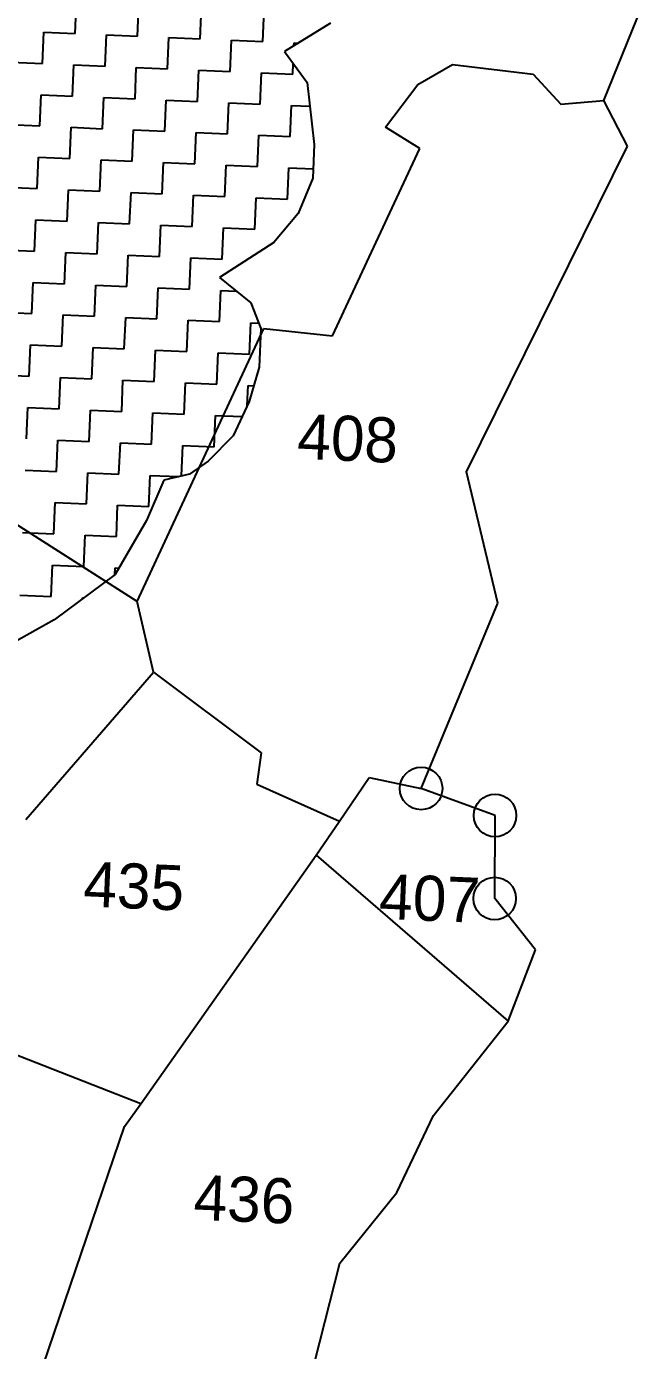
# Model space of a CAD drawing. Header units: metres. Extents: x 275066 to 277427, y 2078766 to 2080541.
# Drawn here: x 276769.9 to 276892.4, y 2079664.8 to 2079930.4 of the extents above; entities that cross this region are included whole.
import ezdxf
from ezdxf.enums import TextEntityAlignment as Align

# ---------------------------------------------------------------- set-up
doc = ezdxf.new("R2010")
doc.units = ezdxf.units.M
for name, color, linetype in [('POLY_HATCH', 12, 'Continuous'), ('POLY_PARCEL', 6, 'Continuous'), ('TEXT_PARCEL', 7, 'Continuous')]:
    doc.layers.add(name, color=color, linetype=linetype)
doc.styles.add('TEXT_MAP', font='')
doc.styles.get('TEXT_MAP').set_extended_font_data('Kruti Dev 050')

msp = doc.modelspace()

# ---------------------------------------------------------------- linework, layer by layer
for centre in [(276849.05, 2079777.57), (276863.88, 2079772.14), (276863.81, 2079755.49)]:
    msp.add_circle(centre, 4.27)
at = {"layer": 'POLY_HATCH', "linetype": 'Continuous'}
for p, q in [((276779.68, 2079928.98), (276779.94, 2079935.25)), ((276792.22, 2079928.45), (276792.49, 2079934.72)), ((276804.77, 2079927.91), (276805.03, 2079934.18)), ((276817.31, 2079927.38), (276817.58, 2079933.65)), ((276773.14, 2079922.97), (276773.4, 2079929.25)), ((276773.4, 2079929.25), (276779.68, 2079928.98)), ((276785.68, 2079922.44), (276785.95, 2079928.71)), ((276785.95, 2079928.71), (276792.22, 2079928.45)), ((276798.23, 2079921.91), (276798.49, 2079928.18)), ((276798.49, 2079928.18), (276804.77, 2079927.91)), ((276810.77, 2079921.37), (276811.04, 2079927.64)), ((276811.04, 2079927.64), (276817.31, 2079927.38)), ((276823.56, 2079926.53), (276823.58, 2079927.11)), ((276823.58, 2079927.11), (276824.44, 2079927.07)), ((276766.86, 2079923.24), (276773.14, 2079922.97)), ((276779.14, 2079916.43), (276779.41, 2079922.71)), ((276779.41, 2079922.71), (276785.68, 2079922.44)), ((276791.69, 2079915.9), (276791.95, 2079922.17)), ((276791.95, 2079922.17), (276798.23, 2079921.91)), ((276823.32, 2079920.84), (276823.41, 2079923)), ((276804.23, 2079915.37), (276804.5, 2079921.64)), ((276804.5, 2079921.64), (276810.77, 2079921.37)), ((276816.78, 2079914.83), (276817.04, 2079921.1)), ((276817.04, 2079921.1), (276823.32, 2079920.84)), ((276772.6, 2079910.43), (276772.87, 2079916.7)), ((276772.87, 2079916.7), (276779.14, 2079916.43)), ((276785.15, 2079909.89), (276785.41, 2079916.17)), ((276785.41, 2079916.17), (276791.69, 2079915.9)), ((276797.69, 2079909.36), (276797.96, 2079915.63)), ((276797.96, 2079915.63), (276804.23, 2079915.37)), ((276810.24, 2079908.83), (276810.5, 2079915.1)), ((276810.5, 2079915.1), (276816.78, 2079914.83)), ((276822.78, 2079908.29), (276823.05, 2079914.56)), ((276823.05, 2079914.56), (276826.77, 2079914.41)), ((276766.33, 2079910.7), (276772.6, 2079910.43)), ((276778.61, 2079903.89), (276778.88, 2079910.16)), ((276778.88, 2079910.16), (276785.15, 2079909.89)), ((276791.15, 2079903.36), (276791.42, 2079909.63)), ((276791.42, 2079909.63), (276797.69, 2079909.36)), ((276803.7, 2079902.82), (276803.97, 2079909.09)), ((276803.97, 2079909.09), (276810.24, 2079908.83)), ((276816.24, 2079902.29), (276816.51, 2079908.56)), ((276816.51, 2079908.56), (276822.78, 2079908.29)), ((276772.07, 2079897.88), (276772.34, 2079904.16)), ((276772.34, 2079904.16), (276778.61, 2079903.89)), ((276784.61, 2079897.35), (276784.88, 2079903.62)), ((276784.88, 2079903.62), (276791.15, 2079903.36)), ((276797.16, 2079896.82), (276797.43, 2079903.09)), ((276797.43, 2079903.09), (276803.7, 2079902.82)), ((276809.7, 2079896.28), (276809.97, 2079902.55)), ((276809.97, 2079902.55), (276816.24, 2079902.29)), ((276822.25, 2079895.75), (276822.52, 2079902.02)), ((276822.52, 2079902.02), (276827.43, 2079901.81)), ((276765.8, 2079898.15), (276772.07, 2079897.88)), ((276778.07, 2079891.34), (276778.34, 2079897.62)), ((276778.34, 2079897.62), (276784.61, 2079897.35)), ((276790.62, 2079890.81), (276790.89, 2079897.08)), ((276790.89, 2079897.08), (276797.16, 2079896.82)), ((276803.16, 2079890.28), (276803.43, 2079896.55)), ((276803.43, 2079896.55), (276809.7, 2079896.28)), ((276815.71, 2079889.74), (276815.98, 2079896.01)), ((276815.98, 2079896.01), (276822.25, 2079895.75)), ((276771.53, 2079885.34), (276771.8, 2079891.61)), ((276771.8, 2079891.61), (276778.07, 2079891.34)), ((276784.08, 2079884.8), (276784.35, 2079891.08)), ((276784.35, 2079891.08), (276790.62, 2079890.81)), ((276796.62, 2079884.27), (276796.89, 2079890.54)), ((276796.89, 2079890.54), (276803.16, 2079890.28)), ((276809.17, 2079883.74), (276809.44, 2079890.01)), ((276809.44, 2079890.01), (276815.71, 2079889.74)), ((276765.26, 2079885.61), (276771.53, 2079885.34)), ((276777.54, 2079878.8), (276777.81, 2079885.07)), ((276777.81, 2079885.07), (276784.08, 2079884.8)), ((276790.08, 2079878.26), (276790.35, 2079884.54)), ((276790.35, 2079884.54), (276796.62, 2079884.27)), ((276802.63, 2079877.73), (276802.9, 2079884)), ((276802.9, 2079884), (276809.17, 2079883.74)), ((276771, 2079872.79), (276771.27, 2079879.07)), ((276771.27, 2079879.07), (276777.54, 2079878.8)), ((276783.54, 2079872.26), (276783.81, 2079878.53)), ((276783.81, 2079878.53), (276790.08, 2079878.26)), ((276796.09, 2079871.73), (276796.36, 2079878)), ((276796.36, 2079878), (276802.63, 2079877.73)), ((276808.63, 2079871.19), (276808.9, 2079877.46)), ((276808.9, 2079877.46), (276811.99, 2079877.33)), ((276764.73, 2079873.06), (276771, 2079872.79)), ((276777.01, 2079866.25), (276777.27, 2079872.53)), ((276777.27, 2079872.53), (276783.54, 2079872.26)), ((276789.55, 2079865.72), (276789.82, 2079871.99)), ((276789.82, 2079871.99), (276796.09, 2079871.73)), ((276802.1, 2079865.19), (276802.36, 2079871.46)), ((276802.36, 2079871.46), (276808.63, 2079871.19)), ((276814.64, 2079864.65), (276814.91, 2079870.92)), ((276814.91, 2079870.92), (276816.49, 2079870.86)), ((276770.47, 2079860.25), (276770.73, 2079866.52)), ((276770.73, 2079866.52), (276777.01, 2079866.25)), ((276783.01, 2079859.71), (276783.28, 2079865.99)), ((276783.28, 2079865.99), (276789.55, 2079865.72)), ((276795.56, 2079859.18), (276795.82, 2079865.45)), ((276795.82, 2079865.45), (276802.1, 2079865.19)), ((276808.1, 2079858.65), (276808.37, 2079864.92)), ((276808.37, 2079864.92), (276814.64, 2079864.65)), ((276764.19, 2079860.52), (276770.47, 2079860.25)), ((276776.47, 2079853.71), (276776.74, 2079859.98)), ((276776.74, 2079859.98), (276783.01, 2079859.71)), ((276789.02, 2079853.17), (276789.28, 2079859.45)), ((276789.28, 2079859.45), (276795.56, 2079859.18)), ((276801.56, 2079852.64), (276801.83, 2079858.91)), ((276801.83, 2079858.91), (276808.1, 2079858.65)), ((276814.2, 2079854.36), (276814.37, 2079858.38)), ((276814.37, 2079858.38), (276815.49, 2079858.33)), ((276769.93, 2079847.7), (276770.2, 2079853.98)), ((276770.2, 2079853.98), (276776.47, 2079853.71)), ((276782.48, 2079847.17), (276782.74, 2079853.44)), ((276782.74, 2079853.44), (276789.02, 2079853.17)), ((276795.02, 2079846.64), (276795.29, 2079852.91)), ((276795.29, 2079852.91), (276801.56, 2079852.64)), ((276807.57, 2079846.1), (276807.83, 2079852.37)), ((276807.83, 2079852.37), (276813.17, 2079852.15)), ((276775.94, 2079841.16), (276776.2, 2079847.44)), ((276776.2, 2079847.44), (276782.48, 2079847.17)), ((276788.48, 2079840.63), (276788.75, 2079846.9)), ((276788.75, 2079846.9), (276795.02, 2079846.64)), ((276801.03, 2079840.24), (276801.29, 2079846.37)), ((276801.29, 2079846.37), (276807.57, 2079846.1)), ((276769.66, 2079841.43), (276775.94, 2079841.16)), ((276781.94, 2079834.62), (276782.21, 2079840.9)), ((276782.21, 2079840.9), (276788.48, 2079840.63)), ((276794.49, 2079834.09), (276794.75, 2079840.36)), ((276794.75, 2079840.36), (276800.51, 2079840.12)), ((276775.4, 2079828.62), (276775.67, 2079834.89)), ((276775.67, 2079834.89), (276781.94, 2079834.62)), ((276787.95, 2079828.08), (276788.21, 2079834.36)), ((276788.21, 2079834.36), (276794.49, 2079834.09)), ((276769.13, 2079828.89), (276775.4, 2079828.62)), ((276781.41, 2079822.08), (276781.67, 2079828.35)), ((276781.67, 2079828.35), (276787.95, 2079828.08)), ((276774.87, 2079816.07), (276775.14, 2079822.35)), ((276775.14, 2079822.35), (276781.41, 2079822.08)), ((276787.62, 2079820.42), (276787.68, 2079821.81)), ((276787.68, 2079821.81), (276788.47, 2079821.78)), ((276768.6, 2079816.34), (276774.87, 2079816.07)), ((276781.13, 2079815.57), (276781.14, 2079815.81)), ((276781.14, 2079815.81), (276781.44, 2079815.79))]:
    msp.add_line(p, q, dxfattribs=at)
at = {"layer": 'POLY_HATCH'}
for p, q in [((276830.87, 2079931.04), (276821.68, 2079925.36)), ((276821.68, 2079925.36), (276826.24, 2079919.14)), ((276826.24, 2079919.14), (276827.64, 2079906.74)), ((276827.64, 2079906.74), (276827.35, 2079899.99)), ((276827.35, 2079899.99), (276824.39, 2079892.88)), ((276824.39, 2079892.88), (276819.56, 2079887.06)), ((276819.56, 2079887.06), (276808.64, 2079880.04)), ((276808.64, 2079880.04), (276814.94, 2079874.95)), ((276814.94, 2079874.95), (276816.89, 2079869.8)), ((276816.89, 2079869.8), (276816.56, 2079862.09)), ((276816.56, 2079862.09), (276814.58, 2079855.18)), ((276814.58, 2079855.18), (276811.39, 2079848.31)), ((276811.39, 2079848.31), (276806.34, 2079843.22)), ((276806.34, 2079843.22), (276802.59, 2079840.62)), ((276802.59, 2079840.62), (276797.47, 2079839.39)), ((276797.47, 2079839.39), (276793.99, 2079831.33)), ((276793.99, 2079831.33), (276787.73, 2079820.5)), ((276787.73, 2079820.5), (276775.51, 2079811.37)), ((276775.51, 2079811.37), (276767.85, 2079807.11))]:
    msp.add_line(p, q, dxfattribs=at)
at = {"layer": 'POLY_PARCEL'}
for p, q in [((276885.71, 2079915.54), (276913.05, 2079983.23)), ((276848.43, 2079918.77), (276855.35, 2079922.77)), ((276855.35, 2079922.77), (276871.52, 2079920.85)), ((276871.52, 2079920.85), (276877.09, 2079914.79)), ((276841.93, 2079910.16), (276848.43, 2079918.77)), ((276877.09, 2079914.79), (276885.71, 2079915.54)), ((276890.44, 2079906.38), (276885.71, 2079915.54)), ((276848.8, 2079905.88), (276841.93, 2079910.16)), ((276858.16, 2079841.1), (276890.44, 2079906.38)), ((276831.26, 2079868.33), (276848.8, 2079905.88)), ((276792.11, 2079815.09), (276817.53, 2079869.83)), ((276817.53, 2079869.83), (276831.26, 2079868.33)), ((276792.11, 2079815.09), (276715.68, 2079863.7)), ((276864.41, 2079814.7), (276858.16, 2079841.1)), ((276795.43, 2079800.92), (276792.11, 2079815.09)), ((276849.05, 2079777.57), (276864.41, 2079814.7)), ((276769.83, 2079771.37), (276795.43, 2079800.92)), ((276795.43, 2079800.92), (276816.99, 2079784.68)), ((276816.99, 2079784.68), (276816.12, 2079778.41)), ((276832.69, 2079771.03), (276838.67, 2079779.75)), ((276838.67, 2079779.75), (276849.05, 2079777.57)), ((276816.12, 2079778.41), (276832.69, 2079771.03)), ((276863.88, 2079772.14), (276849.05, 2079777.57)), ((276827.99, 2079764.18), (276832.69, 2079771.03)), ((276863.81, 2079755.49), (276863.88, 2079772.14)), ((276792.83, 2079714.32), (276827.99, 2079764.18)), ((276827.99, 2079764.18), (276866.54, 2079730.88)), ((276872.02, 2079745.22), (276863.81, 2079755.49)), ((276866.54, 2079730.88), (276872.02, 2079745.22)), ((276851.51, 2079711.98), (276866.54, 2079730.88)), ((276792.83, 2079714.32), (276758.33, 2079727.85)), ((276789.6, 2079709.74), (276792.83, 2079714.32)), ((276763.69, 2079633.74), (276789.6, 2079709.74)), ((276844.2, 2079696.55), (276851.51, 2079711.98)), ((276832.73, 2079682.34), (276844.2, 2079696.55)), ((276826.42, 2079657.41), (276832.73, 2079682.34))]:
    msp.add_line(p, q, dxfattribs=at)

# ---------------------------------------------------------------- texts
at = {"layer": 'TEXT_PARCEL', "style": 'TEXT_MAP'}
for s, p in [('408', (276834.36, 2079847.79)), ('435', (276791.47, 2079758.01)), ('407', (276850.78, 2079755.54)), ('436', (276813.58, 2079695.19))]:
    msp.add_text(s, height=9.041, rotation=357.5613, dxfattribs=at).set_placement(p, align=Align.MIDDLE)

doc.saveas('drawing.dxf')
